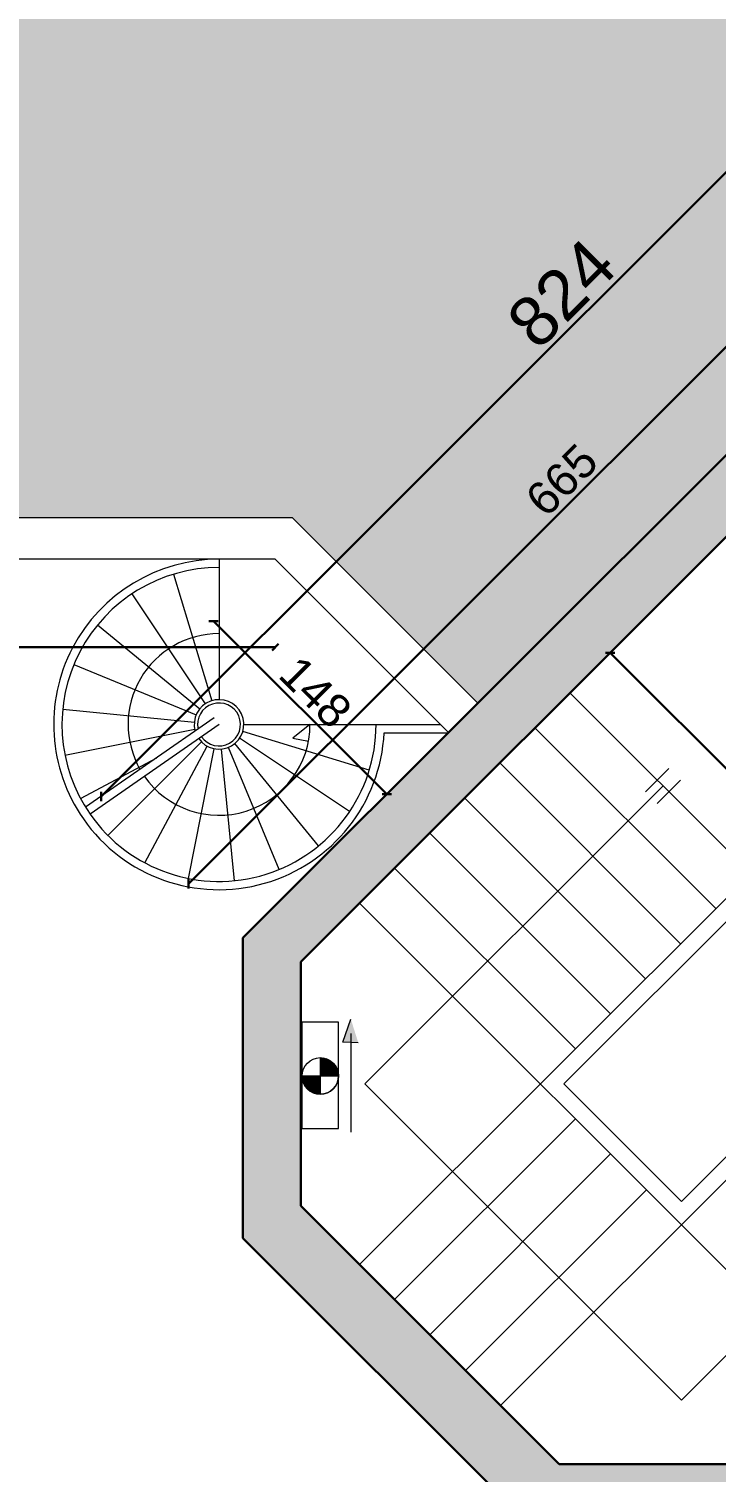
# Model space of a CAD drawing. Header units: millimetres. Extents: x 2804 to 3317, y 6834 to 7064.
# Drawn here: x 2850.24 to 2854.4, y 6852.72 to 6861.45 of the extents above; entities that cross this region are included whole.
import ezdxf

# ---------------------------------------------------------------- set-up
doc = ezdxf.new("R2010")
doc.units = ezdxf.units.MM
doc.header["$PDMODE"] = 1
for name, color, linetype, lineweight in [('cotation', 3, 'Continuous', 30), ('Hachures', 8, 'Continuous', 20), ('SECURITE', 2, 'Continuous', 0), ('zin fin', 6, 'Continuous', 9), ('zin menuiserie', 150, 'Continuous', 5), ('Zin mur', 30, 'Continuous', 30)]:
    doc.layers.add(name, color=color, linetype=linetype, lineweight=lineweight)
doc.layers.add('zin hatch mur', color=8, linetype='Continuous')
doc.styles.add('ARIAL', font='arial.ttf')
doc.dimstyles.new('cotation 100', dxfattribs={"dimtxt": 0.2, "dimasz": 0.04, "dimexe": 0, "dimexo": 0, "dimgap": 0.03, "dimtad": 1, "dimdec": 0, "dimlfac": 100, "dimdsep": 46, "dimtxsty": 'ARIAL', "dimblk": 'OBLIQUE', "dimcen": 0.09, "dimse1": 1, "dimse2": 1, "dimclrd": 256, "dimclre": 256, "dimclrt": 256, "dimadec": 3, "dimazin": 2, "dimtfac": 1, "dimtdec": 0, "dimtofl": 0, "dimtmove": 1, "dimatfit": 3, "dimfxl": 0, "dimtolj": 1, "dimtzin": 0, "dimlwd": -1, "dimlwe": -1, "dimarcsym": 0})

# ---------------------------------------------------------------- blocks, each defined once
blk = doc.blocks.new('_Oblique')
at = {"color": 0, "linetype": 'ByBlock', "lineweight": -2}
blk.add_line((-0.5, -0.5), (0.5, 0.5), dxfattribs=at)
blk = doc.blocks.new('*D105')
at = {"layer": 'cotation', "transparency": 16777216}
blk.add_line((2853.7544, 6857.6752), (2856.795, 6854.6347), dxfattribs=at)
at = {"layer": 'Defpoints', "color": 0, "transparency": 16777216}
for p in [(2853.5116, 6857.4324), (2856.795, 6854.6347), (2856.5522, 6854.3919)]:
    blk.add_point(p, dxfattribs=at)
at = {"layer": 'cotation', "transparency": 16777216, "xscale": 0.04, "yscale": 0.04, "zscale": 0.04}
for p, rotation in [((2853.7544, 6857.6752), 134.99999999991), ((2856.795, 6854.6347), 314.99999999991)]:
    blk.add_blockref('_Oblique', p, dxfattribs=dict(at, rotation=rotation))
at = {"layer": 'cotation', "transparency": 16777216, "insert": (2855.3681, 6856.2484), "char_height": 0.2, "attachment_point": 5, "rotation": 315, "style": 'ARIAL'}
blk.add_mtext('\\A1;430', dxfattribs=at)
blk = doc.blocks.new('*D107')
at = {"layer": 'cotation', "transparency": 16777216}
blk.add_line((2851.3557, 6857.8672), (2852.4035, 6856.8193), dxfattribs=at)
at = {"layer": 'Defpoints', "color": 0, "transparency": 16777216}
for p in [(2851.7296, 6858.2412), (2852.7775, 6857.1933), (2852.4035, 6856.8193)]:
    blk.add_point(p, dxfattribs=at)
at = {"layer": 'cotation', "transparency": 16777216, "xscale": 0.04, "yscale": 0.04, "zscale": 0.04}
for p, rotation in [((2851.3557, 6857.8672), 134.9999999999751), ((2852.4035, 6856.8193), 314.9999999999751)]:
    blk.add_blockref('_Oblique', p, dxfattribs=dict(at, rotation=rotation))
at = {"layer": 'cotation', "transparency": 16777216, "insert": (2851.973, 6857.4367), "char_height": 0.2, "attachment_point": 5, "rotation": 315, "style": 'ARIAL'}
blk.add_mtext('\\A1;148', dxfattribs=at)
blk = doc.blocks.new('*X299')
at = {"color": 0, "linetype": 'Continuous'}
for p, q in [((2123.93, 1390.31), (2124, 1390.38)), ((2133.9, 1380.42), (2123.94, 1390.38)), ((2123.98, 1389.47), (2124.89, 1390.38)), ((2132.98, 1380.46), (2123.98, 1389.46)), ((2124.08, 1388.69), (2125.77, 1390.38)), ((2131.95, 1380.61), (2124.13, 1388.42)), ((2124.23, 1387.96), (2126.66, 1390.38)), ((2124.43, 1387.27), (2127.54, 1390.38)), ((2124.67, 1386.63), (2128.43, 1390.38)), ((2133.9, 1381.3), (2124.82, 1390.38)), ((2124.94, 1386.01), (2129.31, 1390.38)), ((2125.25, 1385.44), (2130.19, 1390.38)), ((2125.58, 1384.89), (2131.08, 1390.38)), ((2133.9, 1382.19), (2125.71, 1390.38)), ((2125.95, 1384.37), (2131.96, 1390.38)), ((2126.34, 1383.88), (2132.85, 1390.38)), ((2133.9, 1383.07), (2126.59, 1390.38)), ((2126.77, 1383.42), (2133.73, 1390.39)), ((2127.22, 1382.99), (2133.9, 1389.67)), ((2133.9, 1383.95), (2127.47, 1390.38)), ((2127.7, 1382.58), (2133.9, 1388.79)), ((2133.9, 1384.84), (2128.36, 1390.38)), ((2133.9, 1385.72), (2129.24, 1390.38)), ((2133.9, 1386.61), (2130.12, 1390.38)), ((2133.9, 1387.49), (2131.01, 1390.38)), ((2133.9, 1388.37), (2131.89, 1390.38)), ((2133.9, 1389.26), (2132.77, 1390.38)), ((2133.9, 1390.14), (2133.66, 1390.39)), ((2130.74, 1380.93), (2124.45, 1387.22)), ((2129.19, 1381.6), (2125.12, 1385.66)), ((2128.2, 1382.2), (2133.9, 1387.9)), ((2128.74, 1381.86), (2133.9, 1387.02)), ((2129.3, 1381.54), (2133.9, 1386.14)), ((2129.9, 1381.25), (2133.9, 1385.25)), ((2130.53, 1381), (2133.9, 1384.37)), ((2131.2, 1380.79), (2133.9, 1383.48)), ((2131.91, 1380.61), (2133.9, 1382.6)), ((2132.67, 1380.49), (2133.9, 1381.72)), ((2133.49, 1380.42), (2133.9, 1380.83))]:
    blk.add_line(p, q, dxfattribs=at)
blk = doc.blocks.new('sec 4eme')
at = {"layer": 'SECURITE', "color": 252, "true_color": 0x939598}
for p, q in [((2690.8049, 6727.948, 1.1167), (2690.8049, 6727.3041, 1.1167)), ((2691.0264, 6727.948, 1.1167), (2690.8049, 6727.948, 1.1167)), ((2690.8049, 6727.948, 1.1167), (2690.8049, 6727.3041, 1.1167)), ((2691.0264, 6727.948, 1.1167), (2690.8049, 6727.948, 1.1167)), ((2691.0264, 6727.3041, 1.1167), (2691.0264, 6727.948, 1.1167)), ((2691.0264, 6727.3041, 1.1167), (2691.0264, 6727.948, 1.1167)), ((2691.0528, 6727.8265, 1.1167), (2691.1004, 6727.967, 1.1167)), ((2691.0528, 6727.8265, 1.1167), (2691.1004, 6727.967, 1.1167)), ((2691.0999, 6727.88, 1.1167), (2691.0998, 6727.2822, 1.1167)), ((2691.0999, 6727.88, 1.1167), (2691.0998, 6727.2822, 1.1167)), ((2691.1453, 6727.8236, 1.1167), (2691.0528, 6727.8265, 1.1167)), ((2691.1453, 6727.8236, 1.1167), (2691.0528, 6727.8265, 1.1167)), ((2690.9157, 6727.7331, 1.1167), (2690.9156, 6727.5146, 1.1167)), ((2690.9157, 6727.7331, 1.1167), (2690.9156, 6727.5146, 1.1167)), ((2690.8053, 6727.6227, 1.1167), (2691.0261, 6727.6227, 1.1167)), ((2690.8053, 6727.6227, 1.1167), (2691.0261, 6727.6227, 1.1167)), ((2690.8053, 6727.6227, 1.1167), (2691.0261, 6727.6227, 1.1167)), ((2690.8053, 6727.6227, 1.1167), (2691.0261, 6727.6227, 1.1167)), ((2690.8053, 6727.6227, 1.1167), (2691.0261, 6727.6227, 1.1167)), ((2690.8053, 6727.6227, 1.1167), (2691.0261, 6727.6227, 1.1167)), ((2690.8053, 6727.6227, 1.1167), (2691.0261, 6727.6227, 1.1167)), ((2690.8053, 6727.6227, 1.1167), (2691.0261, 6727.6227, 1.1167)), ((2690.8049, 6727.3041, 1.1167), (2691.0264, 6727.3041, 1.1167)), ((2690.8049, 6727.3041, 1.1167), (2691.0264, 6727.3041, 1.1167))]:
    blk.add_line(p, q, dxfattribs=at)
blk.add_circle((2690.9157, 6727.6227, 1.1167), 0.1104, dxfattribs=at)
blk.add_circle((2690.9157, 6727.6227, 1.1167), 0.1104, dxfattribs=at)
for start, end in [(180, 270), (180, 270), (180, 270), (180, 270), (180, 270), (180, 270), (270, 0), (270, 0), (270, 0), (270, 0), (270, 0), (270, 0)]:
    blk.add_arc((2690.9157, 6727.6227, 1.1167), 0.1104, start, end, dxfattribs=at)
blk.add_solid([(2691.0528, 6727.8265, 1.1167), (2691.1004, 6727.967, 1.1167), (2691.1453, 6727.8236, 1.1167)], dxfattribs=at)
blk.add_solid([(2691.0528, 6727.8265, 1.1167), (2691.1004, 6727.967, 1.1167), (2691.1453, 6727.8236, 1.1167)], dxfattribs=at)
at = {"layer": 'SECURITE', "color": 252, "true_color": 0x939598, "extrusion": (0, 0, -1)}
for p, xscale, yscale, zscale, rotation in [((-2706.3138, 6751.2552, -1.1167), 0.01107475427745157, 0.01107475427745157, 0.01107475427745157, 270), ((-2706.3138, 6751.2552, -1.1167), 0.01107475427745157, 0.01107475427745157, 0.01107475427745157, 270), ((-2667.2728, 6712.2404, -1.1167), -0.01107475427231977, 0.01107475427231977, 0.01107475427231976, 0.03850884676465325), ((-2667.2728, 6712.2404, -1.1167), -0.01107475427231977, 0.01107475427231977, 0.01107475427231976, 0.03850884676465325)]:
    blk.add_blockref('*X299', p, dxfattribs=dict(at, xscale=xscale, yscale=yscale, zscale=zscale, rotation=rotation))
at = {"layer": 'SECURITE', "color": 252, "true_color": 0x939598, "xscale": -0.01107475427745157, "yscale": 0.01107475427745157, "zscale": 0.01107475427745157, "rotation": 90}
blk.add_blockref('*X299', (2706.3138, 6751.2552, 1.1167), dxfattribs=at)
blk.add_blockref('*X299', (2706.3138, 6751.2552, 1.1167), dxfattribs=at)
blk = doc.blocks.new('*D464')
at = {"layer": 'cotation', "transparency": 16777216}
blk.add_line((2851.7296, 6857.7088), (2846.415, 6857.7088), dxfattribs=at)
at = {"layer": 'Defpoints', "color": 0, "transparency": 16777216}
for p in [(2846.415, 6858.2412), (2851.7296, 6858.2412), (2846.415, 6857.7088)]:
    blk.add_point(p, dxfattribs=at)
at = {"layer": 'cotation', "transparency": 16777216, "xscale": 0.04, "yscale": 0.04, "zscale": 0.04, "rotation": 180}
blk.add_blockref('_Oblique', (2846.415, 6857.7088), dxfattribs=at)
at = {"layer": 'cotation', "transparency": 16777216, "xscale": 0.04, "yscale": 0.04, "zscale": 0.04}
blk.add_blockref('_Oblique', (2851.7296, 6857.7088), dxfattribs=at)
at = {"layer": 'cotation', "transparency": 16777216, "insert": (2849.0723, 6857.841), "char_height": 0.2, "attachment_point": 5, "style": 'ARIAL'}
blk.add_mtext('\\A1;531', dxfattribs=at)
blk = doc.blocks.new('*D473')
at = {"layer": 'cotation', "transparency": 16777216}
blk.add_line((2851.2054, 6856.2772), (2855.9054, 6860.9772), dxfattribs=at)
at = {"layer": 'Defpoints', "color": 0, "transparency": 16777216}
for p in [(2855.9054, 6860.9772), (2856.2334, 6860.6492), (2851.5334, 6855.9492)]:
    blk.add_point(p, dxfattribs=at)
at = {"layer": 'cotation', "transparency": 16777216, "xscale": 0.04, "yscale": 0.04, "zscale": 0.04}
for p, rotation in [((2855.9054, 6860.9772), 44.99999999994733), ((2851.2054, 6856.2772), 224.9999999999473)]:
    blk.add_blockref('_Oblique', p, dxfattribs=dict(at, rotation=rotation))
at = {"layer": 'cotation', "transparency": 16777216, "insert": (2853.462, 6858.7207), "char_height": 0.2, "attachment_point": 5, "rotation": 45, "style": 'ARIAL'}
blk.add_mtext('\\A1;665', dxfattribs=at)
blk = doc.blocks.new('*D476')
at = {"layer": 'cotation', "transparency": 16777216}
blk.add_line((2856.5043, 6862.6333), (2850.6768, 6856.8058), dxfattribs=at)
at = {"layer": 'Defpoints', "color": 0, "transparency": 16777216}
for p in [(2857.3609, 6861.7767), (2850.6768, 6856.8058), (2851.5334, 6855.9492)]:
    blk.add_point(p, dxfattribs=at)
at = {"layer": 'cotation', "transparency": 16777216, "xscale": 0.04, "yscale": 0.04, "zscale": 0.04}
for p, rotation in [((2856.5043, 6862.6333), 44.99999999994732), ((2850.6768, 6856.8058), 224.9999999999473)]:
    blk.add_blockref('_Oblique', p, dxfattribs=dict(at, rotation=rotation))
at = {"layer": 'cotation', "transparency": 16777216, "insert": (2853.461, 6859.8491), "char_height": 0.3, "attachment_point": 5, "rotation": 45, "style": 'ARIAL'}
blk.add_mtext('\\A1;824', dxfattribs=at)

msp = doc.modelspace()

# ---------------------------------------------------------------- hatches: boundary and pattern name
at = {"layer": 'zin hatch mur'}
h = msp.add_hatch(color=256, dxfattribs=at)
h.dxf.hatch_style = 1
h.paths.add_polyline_path([(2857.7542, 6858.8467), (2857.6128, 6858.7052), (2857.9133, 6858.4047), (2857.8426, 6858.334), (2857.9133, 6858.2633), (2858.1255, 6858.4754)], flags=17)
h.paths.add_polyline_path([(2857.3477, 6857.6976), (2857.2769, 6857.7683), (2857.2062, 6857.6976), (2856.9057, 6857.9981), (2856.835, 6857.9274), (2857.1355, 6857.6269), (2857.0648, 6857.5562), (2857.1355, 6857.4855)], flags=17)
h.paths.add_polyline_path([(2866.9347, 6855.3912), (2866.9355, 6855.1412), (2867.2959, 6855.1412), (2867.2959, 6855.8412), (2866.934, 6855.8412), (2866.9343, 6855.5912), (2863.1664, 6855.5912), (2860.7109, 6858.0467), (2860.7109, 6858.6412), (2860.5109, 6858.6412), (2860.5109, 6857.9638), (2861.2367, 6857.238), (2861.1105, 6857.1117), (2861.2519, 6856.9703), (2861.3782, 6857.0966), (2863.0836, 6855.3912)])
h.paths.add_polyline_path([(2856.3577, 6856.7077), (2857.1355, 6857.4855), (2857.0648, 6857.5562), (2856.4284, 6856.9198), (2856.1279, 6857.2203), (2855.9865, 6857.0789)], flags=17)
h.paths.add_polyline_path([(2857.3609, 6862.9912), (2857.7109, 6862.9912), (2857.7109, 6867.9108), (2858.0109, 6867.9108), (2858.0109, 6868.331), (2857.3609, 6868.3287)])
h.paths.add_polyline_path([(2857.082, 6861.4978), (2857.3294, 6861.2503), (2857.4703, 6861.3912), (2857.7109, 6861.5839), (2857.7109, 6862.3912), (2857.3609, 6862.3912), (2857.3609, 6861.7767)])
h.paths.add_polyline_path([(2856.4809, 6860.4018), (2856.2334, 6860.6492), (2851.5334, 6855.9492), (2851.5334, 6854.133), (2853.2528, 6852.4137), (2855.069, 6852.4137), (2856.313, 6853.6578), (2856.4063, 6853.5645), (2856.6563, 6853.8145), (2856.457, 6854.0138), (2859.3806, 6856.9375), (2860.2998, 6856.0182), (2860.5448, 6856.2632), (2860.4034, 6856.4046), (2860.2998, 6856.3011), (2859.1154, 6857.4855), (2858.9033, 6857.2733), (2858.974, 6857.2026), (2859.0447, 6857.2733), (2859.3099, 6857.0082), (2858.3906, 6856.0889), (2858.1255, 6856.3541), (2858.1962, 6856.4248), (2858.1255, 6856.4955), (2857.9133, 6856.2834), (2857.9841, 6856.2127), (2858.0548, 6856.2834), (2858.3199, 6856.0182), (2857.825, 6855.5233), (2857.5598, 6855.7884), (2857.6305, 6855.8591), (2857.5598, 6855.9298), (2857.3477, 6855.7177), (2857.6128, 6855.4525), (2854.924, 6852.7637), (2853.4472, 6852.7637), (2851.8834, 6854.3275), (2851.8834, 6855.8043), (2856.1986, 6860.1194), (2856.34, 6859.978), (2856.4815, 6860.1194), (2856.34, 6860.2609)])
at = {"layer": 'zin menuiserie', "true_color": 0xdbdbdb}
h = msp.add_hatch(color=254, dxfattribs=at)
h.dxf.hatch_style = 1
h.paths.add_polyline_path([(2849.254, 6862.2162), (2849.254, 6861.3162), (2848.254, 6861.3162), (2848.254, 6862.2162)])
h.paths.add_polyline_path([(2857.3609, 6868.0787), (2846.3044, 6868.041), (2846.656, 6858.4912), (2851.8332, 6858.4912), (2852.9543, 6857.3701), (2857.3609, 6861.7767)])

# ---------------------------------------------------------------- linework, layer by layer
at = {"layer": 'Hachures'}
for p, q in [((2851.3891, 6858.2412), (2851.3891, 6857.3912)), ((2851.1133, 6858.1503), (2851.3455, 6857.3847)), ((2851.1133, 6858.1503), (2851.3455, 6857.3847)), ((2850.8613, 6858.0311), (2851.3057, 6857.3659)), ((2850.8613, 6858.0311), (2851.3057, 6857.3659)), ((2850.6547, 6857.8438), (2851.2731, 6857.3363)), ((2850.6547, 6857.8438), (2851.2731, 6857.3363)), ((2850.5114, 6857.6047), (2851.2505, 6857.2986)), ((2850.5114, 6857.6047), (2851.2505, 6857.2986)), ((2850.4436, 6857.3343), (2851.2398, 6857.2559)), ((2850.4436, 6857.3343), (2851.2398, 6857.2559)), ((2850.4573, 6857.0558), (2851.2419, 6857.2119)), ((2850.4573, 6857.0558), (2851.2419, 6857.2119)), ((2851.3605, 6857.2822), (2850.5819, 6856.7401)), ((2851.3891, 6857.2412), (2850.6094, 6856.6983)), ((2851.5391, 6857.2412), (2852.3391, 6857.2412)), ((2851.5391, 6857.2412), (2852.3891, 6857.2412)), ((2851.9391, 6857.2412), (2851.8361, 6857.1578)), ((2851.9391, 6857.2412), (2851.8361, 6857.1578)), ((2852.2369, 6857.2412), (2852.7296, 6857.2412)), ((2850.7173, 6856.5694), (2851.283, 6857.1351)), ((2850.7173, 6856.5694), (2851.283, 6857.1351)), ((2851.9917, 6856.5068), (2851.4842, 6857.1252)), ((2851.9917, 6856.5068), (2851.4842, 6857.1252)), ((2852.179, 6856.7134), (2851.5138, 6857.1578)), ((2852.179, 6856.7134), (2851.5138, 6857.1578)), ((2852.2981, 6856.9654), (2851.5326, 6857.1976)), ((2852.2981, 6856.9654), (2851.5326, 6857.1976)), ((2851.8361, 6857.1578), (2851.9297, 6857.1404)), ((2851.8361, 6857.1578), (2851.9297, 6857.1404)), ((2852.3878, 6857.1912), (2852.7754, 6857.1912)), ((2850.5512, 6856.7933), (2851.0124, 6857.0398)), ((2850.5512, 6856.7933), (2851.0124, 6857.0398)), ((2850.9412, 6856.4033), (2851.3183, 6857.1089)), ((2851.2037, 6856.3094), (2851.3598, 6857.0941)), ((2851.2037, 6856.3094), (2851.3598, 6857.0941)), ((2851.4822, 6856.2957), (2851.4038, 6857.0919)), ((2851.4822, 6856.2957), (2851.4038, 6857.0919)), ((2851.7526, 6856.3635), (2851.4465, 6857.1026)), ((2851.7526, 6856.3635), (2851.4465, 6857.1026))]:
    msp.add_line(p, q, dxfattribs=at)
for radius, start, end in [(1, 90, 214.84778), (0.95, 90, 214.84778), (0.95, 90, 214.84778), (0.55, 90, 209.63187), (0.55, 90, 209.63187), (0.15, 214.84778, 195.37656), (0.13, 214.84778, 192.22791), (0.95, 214.84778, 0), (0.55, 214.84778, 0), (0.55, 214.84778, 0), (1, 214.84778, 357.13402)]:
    msp.add_arc((2851.3891, 6857.2412), radius, start, end, dxfattribs=at)
at = {"layer": 'zin fin', "color": 50}
for p, q in [((2851.8332, 6858.4912), (2846.656, 6858.4912)), ((2851.8332, 6858.4912), (2852.9543, 6857.3701)), ((2851.7296, 6858.2412), (2846.415, 6858.2412)), ((2851.7296, 6858.2412), (2852.7775, 6857.1933))]:
    msp.add_line(p, q, dxfattribs=at)
at = {"layer": 'zin fin'}
for p, q in [((2853.5116, 6857.4324), (2854.6584, 6856.2856)), ((2853.2995, 6857.2203), (2854.3932, 6856.1265)), ((2853.0873, 6857.0082), (2854.1811, 6855.9144)), ((2852.8752, 6856.796), (2853.969, 6855.7023)), ((2852.6631, 6856.5839), (2853.7568, 6855.4901)), ((2854.6054, 6856.3387), (2852.2388, 6853.9721)), ((2852.4509, 6856.3718), (2853.5447, 6855.278)), ((2854.6054, 6856.1973), (2853.474, 6855.0659)), ((2852.2388, 6856.1596), (2855.2794, 6853.1191)), ((2855.4584, 6855.4856), (2853.0918, 6853.1191)), ((2855.317, 6855.4856), (2854.1856, 6854.3543)), ((2853.474, 6855.0659), (2854.1856, 6854.3543)), ((2853.5447, 6854.8537), (2852.4509, 6853.76)), ((2853.7568, 6854.6416), (2852.6631, 6853.5479)), ((2853.9735, 6854.425), (2852.8797, 6853.3312))]:
    msp.add_line(p, q, dxfattribs=at)
for points in [[(2854.1104, 6856.9751), (2853.969, 6856.8336)], [(2854.075, 6856.869), (2852.2719, 6855.0659), (2854.1856, 6853.1522), (2855.9887, 6854.9553), (2855.7754, 6854.8674), (2855.8381, 6854.8047)], [(2854.1811, 6856.9044), (2854.0397, 6856.7629)]]:
    msp.add_lwpolyline(points, dxfattribs=at)
at = {"layer": 'Zin mur', "ltscale": 0.02}
for p, q in [((2851.5334, 6855.9492), (2856.2334, 6860.6492)), ((2851.8834, 6855.8043), (2854.5723, 6858.4931)), ((2851.8834, 6854.3275), (2853.4472, 6852.7637)), ((2851.5334, 6854.133), (2853.2528, 6852.4137))]:
    msp.add_line(p, q, dxfattribs=at)
at = {"layer": 'Zin mur'}
for p, q in [((2851.5334, 6855.9492), (2851.5334, 6854.133)), ((2851.8834, 6855.8043), (2851.8834, 6854.3275)), ((2854.924, 6852.7637), (2853.4472, 6852.7637))]:
    msp.add_line(p, q, dxfattribs=at)

# ---------------------------------------------------------------- block references
at = {"layer": 'SECURITE', "color": 214, "true_color": 0xa81592}
msp.add_blockref('sec 4eme', (161.0858, 127.4914), dxfattribs=at)

# ---------------------------------------------------------------- dimensions: what is measured, and where the dimension line sits
at = {"layer": 'cotation'}
dim = msp.add_linear_dim(base=(2850.6768, 6856.8058), p1=(2857.3609, 6861.7767), p2=(2851.5334, 6855.9492), angle=225, dimstyle='cotation 100', override={"dimtxt": 0.3}, dxfattribs=at)
dim.commit()
dim.dimension.update_dxf_attribs({"geometry": '*D476', "text_midpoint": (2853.461, 6859.8491)})
for p1, p2, distance, picture, middle in [((2851.5334, 6855.9492), (2856.2334, 6860.6492), 0.4639, '*D473', (2853.462, 6858.7207)), ((2851.7296, 6858.2412), (2852.7775, 6857.1933), -0.5289, '*D107', (2851.973, 6857.4367)), ((2853.5116, 6857.4324), (2856.5522, 6854.3919), 0.3434, '*D105', (2855.3681, 6856.2484))]:
    dim = msp.add_aligned_dim(p1=p1, p2=p2, distance=distance, dimstyle='cotation 100', dxfattribs=at)
    dim.commit()
    dim.dimension.update_dxf_attribs({"geometry": picture, "text_midpoint": middle})
dim = msp.add_linear_dim(base=(2846.415, 6857.7088), p1=(2851.7296, 6858.2412), p2=(2846.415, 6858.2412), dimstyle='cotation 100', dxfattribs=at)
dim.commit()
dim.dimension.update_dxf_attribs({"geometry": '*D464', "text_midpoint": (2849.0723, 6857.841)})

doc.saveas('drawing.dxf')
